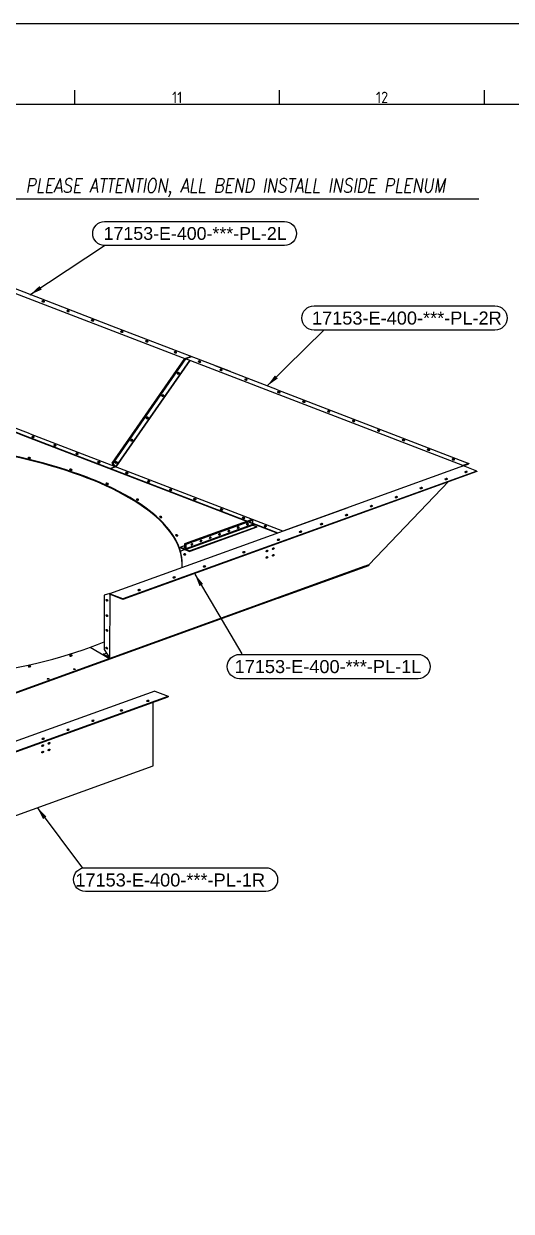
# Model space of a CAD drawing. Header units: millimetres. Extents: x 517777 to 536338, y -327622 to -292910.
# Drawn here: x 529228 to 531896, y -299404 to -292910 of the extents above; entities that cross this region are included whole.
import ezdxf
from ezdxf.enums import TextEntityAlignment as Align

# ---------------------------------------------------------------- set-up
doc = ezdxf.new("R2010")
doc.units = ezdxf.units.MM
doc.linetypes.add('CENTER', pattern=[50.8, 31.75, -6.35, 6.35, -6.35])
for name, color, linetype in [('2', 3, 'CENTER'), ('3-TEXT', 7, 'Continuous'), ('CADRE', 5, 'Continuous'), ('KADR', 7, 'Continuous')]:
    doc.layers.add(name, color=color, linetype=linetype)
doc.styles.add('ISO Proportional', font='isocp.shx')
doc.styles.add('ROMANS', font='ROMANS.shx', dxfattribs={"width": 0.9})
doc.styles.add('sAMMM', font='swissl.ttf', dxfattribs={"height": 30})
doc.styles.add('style10', font='swissl.ttf', dxfattribs={"height": 40})
doc.dimstyles.new('1', dxfattribs={"dimtxt": 40, "dimasz": 15, "dimexe": 1.25, "dimexo": 1, "dimgap": 10, "dimtad": 1, "dimdec": 7, "dimdsep": 46, "dimtxsty": 'sAMMM', "dimcen": 2.5, "dimclrd": 8, "dimclre": 8, "dimclrt": 6, "dimadec": 0, "dimazin": 0, "dimtfac": 1, "dimtdec": 7, "dimtmove": 0, "dimatfit": 3, "dimfxl": 1, "dimarcsym": 0})
doc.dimstyles.get("Standard").update_dxf_attribs({"dimtxt": 0.18, "dimasz": 0.18, "dimexe": 0.18, "dimexo": 0.0625, "dimgap": 0.09, "dimtad": 0, "dimtih": 1, "dimtoh": 1, "dimdec": 4, "dimzin": 0, "dimdsep": 46, "dimtxsty": 'Standard', "dimcen": 0.09, "dimadec": 0, "dimazin": 0, "dimtfac": 1, "dimtdec": 4, "dimtofl": 0, "dimtmove": 0, "dimatfit": 3, "dimfxl": 1, "dimtolj": 1, "dimtzin": 0, "dimarcsym": 0})

# ---------------------------------------------------------------- blocks, each defined once
blk = doc.blocks.new('KADR')
at = {"layer": 'CADRE', "color": 2}
for p, q in [((234746.5, 8136.1), (234746.5, 8233.3)), ((236141.9, 8136.1), (236141.9, 8233.3)), ((237537.3, 8136.1), (237537.3, 8233.3))]:
    blk.add_line(p, q, dxfattribs=at)
at = {"layer": 'CADRE', "color": 1}
blk.add_lwpolyline([(220145.5, -7651), (243248.6, -7651), (243248.6, 8686.2), (220145.5, 8686.2)], close=True, dxfattribs=at)
at = {"layer": 'CADRE'}
blk.add_lwpolyline([(220695.6, -7100.9), (242698.5, -7100.9), (242698.5, 8136.1), (220695.6, 8136.1)], close=True, dxfattribs=at)
at = {"layer": 'CADRE', "color": 2, "style": 'ISO Proportional'}
for s, p in [('11', (235444.2, 8184.7)), ('12', (236839.6, 8184.7))]:
    blk.add_text(s, height=77.79, dxfattribs=at).set_placement(p, align=Align.MIDDLE)

msp = doc.modelspace()

# ---------------------------------------------------------------- linework, layer by layer
at = {"color": 2, "extrusion": (0.012987, 0.927814, 0.372818)}
for p, q in [((528605.69, -294162.17, 49529.68), (530119.73, -294744.68, 49529.68)), ((529709.97, -294562.63, 49529.68), (528640.79, -294151.28, 49529.68)), ((529329.04, -294429.08, 49529.68), (529332.31, -294430.34, 49529.68)), ((529336.64, -294429.19, 49529.68), (529339.91, -294430.45, 49529.68)), ((529339.95, -294427.59, 49529.68), (529336.68, -294426.33, 49529.68)), ((529465.11, -294481.44, 49529.68), (529468.39, -294482.7, 49529.68)), ((529472.71, -294481.54, 49529.68), (529475.98, -294482.8, 49529.68)), ((529476.02, -294479.94, 49529.68), (529472.75, -294478.68, 49529.68)), ((529599.17, -294533.01, 49529.68), (529602.44, -294534.27, 49529.68)), ((529606.76, -294533.12, 49529.68), (529610.04, -294534.38, 49529.68)), ((529610.08, -294531.51, 49529.68), (529606.8, -294530.25, 49529.68)), ((530358.88, -294812.28, 49529.68), (529709.97, -294562.63, 49529.68)), ((529759.9, -294594.85, 49529.68), (529763.17, -294596.11, 49529.68)), ((529767.49, -294594.96, 49529.68), (529770.77, -294596.21, 49529.68)), ((529770.81, -294593.35, 49529.68), (529767.53, -294592.09, 49529.68)), ((529896.3, -294647.33, 49529.68), (529899.58, -294648.59, 49529.68)), ((529903.9, -294647.44, 49529.68), (529907.17, -294648.69, 49529.68)), ((529907.21, -294645.83, 49529.68), (529903.94, -294644.57, 49529.68)), ((529711.49, -295312.25, 49529.68), (530109.81, -294740.86, 49529.68)), ((530111.99, -294741.7, 49529.68), (529713.67, -295313.09, 49529.68)), ((529713.67, -295313.09, 49529.68), (530111.99, -294741.7, 49529.68)), ((530114.17, -294742.54, 49529.68), (529715.86, -295313.93, 49529.68)), ((530135.09, -294750.58, 49529.68), (529729.65, -295332.19, 49529.68)), ((530137.27, -294751.42, 49529.68), (529731.84, -295333.03, 49529.68)), ((530052.63, -294707.47, 49529.68), (530055.9, -294708.73, 49529.68)), ((530060.22, -294707.58, 49529.68), (530063.5, -294708.84, 49529.68)), ((530063.54, -294705.97, 49529.68), (530060.26, -294704.72, 49529.68)), ((530109.81, -294740.86, 49529.68), (530142.53, -294729.04, 49529.68)), ((530111.99, -294741.7, 49529.68), (530109.81, -294740.86, 49529.68)), ((530144.71, -294729.88, 49529.68), (530111.99, -294741.7, 49529.68)), ((530111.99, -294741.7, 49529.68), (530144.71, -294729.88, 49529.68)), ((530114.17, -294742.54, 49529.68), (530111.99, -294741.7, 49529.68)), ((530146.89, -294730.72, 49529.68), (530114.17, -294742.54, 49529.68)), ((531631.12, -295326.16, 49529.68), (530119.73, -294744.68, 49529.68)), ((530184.91, -294758.36, 49529.68), (530188.18, -294759.62, 49529.68)), ((530192.5, -294758.47, 49529.68), (530195.77, -294759.73, 49529.68)), ((530195.82, -294756.87, 49529.68), (530192.54, -294755.61, 49529.68)), ((530616.24, -294911.3, 49529.68), (530274.93, -294779.98, 49529.68)), ((530302.51, -294803.61, 49529.68), (530305.78, -294804.87, 49529.68)), ((530310.1, -294803.72, 49529.68), (530313.38, -294804.97, 49529.68)), ((530313.42, -294802.11, 49529.68), (530310.14, -294800.85, 49529.68)), ((530438.92, -294856.09, 49529.68), (530442.19, -294857.35, 49529.68)), ((530446.51, -294856.2, 49529.68), (530449.78, -294857.45, 49529.68)), ((530449.83, -294854.59, 49529.68), (530446.55, -294853.33, 49529.68)), ((530616.24, -294911.3, 49529.68), (531663.84, -295314.34, 49529.68)), ((530622.25, -294926.62, 49529.68), (530618.97, -294925.36, 49529.68)), ((530629.84, -294926.73, 49529.68), (530626.57, -294925.47, 49529.68)), ((530626.61, -294922.61, 49529.68), (530629.88, -294923.87, 49529.68)), ((530758.65, -294979.1, 49529.68), (530755.38, -294977.84, 49529.68)), ((530766.25, -294979.21, 49529.68), (530762.98, -294977.95, 49529.68)), ((530763.02, -294975.09, 49529.68), (530766.29, -294976.35, 49529.68)), ((530899.42, -295027.57, 49529.68), (530902.7, -295028.83, 49529.68)), ((530895.06, -295031.58, 49529.68), (530891.79, -295030.32, 49529.68)), ((530902.66, -295031.69, 49529.68), (530899.38, -295030.43, 49529.68)), ((531031.47, -295084.06, 49529.68), (531028.2, -295082.8, 49529.68)), ((531039.06, -295084.17, 49529.68), (531035.79, -295082.91, 49529.68)), ((531035.83, -295080.05, 49529.68), (531039.1, -295081.31, 49529.68)), ((529238.31, -295166.37, 49529.68), (529084.17, -295107.07, 49529.68)), ((529088.03, -295105.67, 49529.68), (529238.35, -295163.51, 49529.68)), ((529262.87, -295152.61, 49529.68), (529115.3, -295095.83, 49529.68)), ((530645.91, -295684.7, 49529.68), (529265.62, -295153.66, 49529.68)), ((531167.88, -295136.54, 49529.68), (531164.6, -295135.28, 49529.68)), ((531175.47, -295136.65, 49529.68), (531172.2, -295135.39, 49529.68)), ((531172.24, -295132.53, 49529.68), (531175.51, -295133.79, 49529.68)), ((530614.78, -295695.94, 49529.68), (529238.31, -295166.37, 49529.68)), ((529238.35, -295163.51, 49529.68), (530618.64, -295694.55, 49529.68)), ((529273.81, -295169.83, 49529.68), (529277.08, -295171.09, 49529.68)), ((529281.4, -295169.94, 49529.68), (529284.68, -295171.19, 49529.68)), ((529284.72, -295168.33, 49529.68), (529281.44, -295167.07, 49529.68)), ((529393.85, -295216.01, 49529.68), (529397.12, -295217.27, 49529.68)), ((529401.44, -295216.12, 49529.68), (529404.71, -295217.38, 49529.68)), ((529404.76, -295214.51, 49529.68), (529401.48, -295213.25, 49529.68)), ((531304.28, -295189.02, 49529.68), (531301.01, -295187.76, 49529.68)), ((531311.88, -295189.13, 49529.68), (531308.6, -295187.87, 49529.68)), ((531308.64, -295185.01, 49529.68), (531311.92, -295186.27, 49529.68)), ((529253.57, -295285.5, 49529.68), (529257.52, -295286.45, 49529.68)), ((529259.16, -295285.71, 49529.68), (529262.8, -295286.58, 49529.68)), ((529263.16, -295283.08, 49529.68), (529259.21, -295282.13, 49529.68)), ((529513.89, -295262.19, 49529.68), (529517.16, -295263.45, 49529.68)), ((529521.48, -295262.3, 49529.68), (529524.75, -295263.56, 49529.68)), ((529524.79, -295260.7, 49529.68), (529521.52, -295259.44, 49529.68)), ((531440.69, -295241.5, 49529.68), (531437.42, -295240.24, 49529.68)), ((531448.28, -295241.61, 49529.68), (531445.01, -295240.35, 49529.68)), ((531445.05, -295237.49, 49529.68), (531448.32, -295238.75, 49529.68)), ((529480.69, -295349.56, 49529.68), (529484.21, -295350.72, 49529.68)), ((529487.65, -295350.16, 49529.68), (529490.3, -295351.03, 49529.68)), ((529491.22, -295347.75, 49529.68), (529487.7, -295346.58, 49529.68)), ((529633.92, -295308.38, 49529.68), (529637.2, -295309.64, 49529.68)), ((529641.52, -295308.48, 49529.68), (529644.79, -295309.74, 49529.68)), ((529644.83, -295306.88, 49529.68), (529641.56, -295305.62, 49529.68)), ((529702.09, -295344.8, 49529.68), (529702.13, -295341.94, 49529.68)), ((529702.09, -295344.8, 49529.68), (529702.13, -295341.94, 49529.68)), ((529729.4, -295332.09, 49529.68), (529702.13, -295341.94, 49529.68)), ((529702.13, -295341.94, 49529.68), (529729.1, -295332.2, 49529.68)), ((529726.92, -295331.36, 49529.68), (529711.49, -295312.25, 49529.68)), ((529713.67, -295313.09, 49529.68), (529711.49, -295312.25, 49529.68)), ((529713.67, -295313.09, 49529.68), (529729.1, -295332.2, 49529.68)), ((529729.1, -295332.2, 49529.68), (529713.67, -295313.09, 49529.68)), ((529715.86, -295313.93, 49529.68), (529713.67, -295313.09, 49529.68)), ((529715.86, -295313.93, 49529.68), (529731.28, -295333.04, 49529.68)), ((529726.92, -295331.36, 49529.68), (529729.1, -295332.2, 49529.68)), ((529729.1, -295332.2, 49529.68), (529731.28, -295333.04, 49529.68)), ((531635.11, -295327.76, 49529.68), (530646.5, -295684.67, 49529.68)), ((531577.1, -295293.98, 49529.68), (531573.82, -295292.72, 49529.68)), ((531584.69, -295294.09, 49529.68), (531581.42, -295292.83, 49529.68)), ((531581.46, -295289.97, 49529.68), (531584.73, -295291.23, 49529.68)), ((531626.68, -295330.8, 49529.68), (531631.12, -295326.16, 49529.68)), ((531663.84, -295314.34, 49529.68), (531631.12, -295326.16, 49529.68)), ((531634.69, -295327.91, 49529.68), (531634.95, -295327.63, 49529.68)), ((531707.55, -295355.94, 49529.68), (531634.69, -295327.91, 49529.68)), ((531634.97, -295327.62, 49529.68), (531663.8, -295317.21, 49529.68)), ((531663.84, -295314.34, 49529.68), (531663.8, -295317.21, 49529.68)), ((531707.55, -295355.94, 49529.68), (529770.95, -296055.1, 49529.68)), ((531707.55, -295358.81, 49529.68), (529770.95, -296057.98, 49529.68)), ((529786.7, -295367.15, 49529.68), (529789.97, -295368.41, 49529.68)), ((529794.29, -295367.26, 49529.68), (529797.57, -295368.52, 49529.68)), ((529797.61, -295365.66, 49529.68), (529794.33, -295364.4, 49529.68)), ((529906.74, -295413.34, 49529.68), (529910.01, -295414.6, 49529.68)), ((529914.33, -295413.44, 49529.68), (529917.61, -295414.7, 49529.68)), ((529917.65, -295411.84, 49529.68), (529914.37, -295410.58, 49529.68)), ((531116.58, -295868.67, 49529.68), (531553.91, -295411.4, 49529.68)), ((531534.28, -295399.07, 49529.68), (531537.56, -295397.89, 49529.68)), ((531537.52, -295400.76, 49529.68), (531534.29, -295401.92, 49529.68)), ((531545.19, -295400.83, 49529.68), (531541.92, -295402.01, 49529.68)), ((531643.31, -295359.71, 49529.68), (531646.58, -295358.53, 49529.68)), ((531646.54, -295361.39, 49529.68), (531643.31, -295362.56, 49529.68)), ((531654.22, -295361.47, 49529.68), (531650.95, -295362.65, 49529.68)), ((529679.29, -295425.77, 49529.68), (529682.29, -295427.12, 49529.68)), ((529687.45, -295426.84, 49529.68), (529689.19, -295427.62, 49529.68)), ((529690.5, -295424.61, 49529.68), (529687.5, -295423.26, 49529.68)), ((530026.78, -295459.52, 49529.68), (530030.05, -295460.78, 49529.68)), ((530034.37, -295459.63, 49529.68), (530037.64, -295460.89, 49529.68)), ((530037.68, -295458.02, 49529.68), (530034.41, -295456.76, 49529.68)), ((531397.95, -295448.29, 49529.68), (531401.22, -295447.11, 49529.68)), ((531401.18, -295449.98, 49529.68), (531397.95, -295451.14, 49529.68)), ((531408.86, -295450.05, 49529.68), (531405.59, -295451.23, 49529.68)), ((529844.46, -295512.26, 49529.68), (529846.88, -295513.76, 49529.68)), ((529853.62, -295513.85, 49529.68), (529854.59, -295514.45, 49529.68)), ((529856.09, -295511.77, 49529.68), (529853.67, -295510.27, 49529.68)), ((530158.76, -295510.3, 49529.68), (530162.03, -295511.56, 49529.68)), ((530166.36, -295510.4, 49529.68), (530169.63, -295511.66, 49529.68)), ((530169.67, -295508.8, 49529.68), (530166.4, -295507.54, 49529.68)), ((531125.28, -295546.74, 49529.68), (531128.55, -295545.55, 49529.68)), ((531261.62, -295497.52, 49529.68), (531264.89, -295496.33, 49529.68)), ((531264.85, -295499.2, 49529.68), (531261.62, -295500.36, 49529.68)), ((531272.53, -295499.27, 49529.68), (531269.25, -295500.45, 49529.68)), ((531002.03, -295556.13, 49529.68), (529698.09, -296027.07, 49529.68)), ((529972.16, -295606.89, 49529.68), (529973.93, -295608.51, 49529.68)), ((529982.09, -295609.05, 49529.68), (529982.44, -295609.37, 49529.68)), ((529983.91, -295607.08, 49529.68), (529982.14, -295605.47, 49529.68)), ((530308.32, -295567.84, 49529.68), (530305.05, -295566.58, 49529.68)), ((530315.91, -295567.94, 49529.68), (530312.64, -295566.69, 49529.68)), ((530312.68, -295563.82, 49529.68), (530315.95, -295565.08, 49529.68)), ((530432.72, -295610, 49529.68), (530435.99, -295611.26, 49529.68)), ((530988.95, -295595.96, 49529.68), (530992.22, -295594.77, 49529.68)), ((530992.18, -295597.64, 49529.68), (530988.95, -295598.8, 49529.68)), ((530999.86, -295597.71, 49529.68), (530996.59, -295598.89, 49529.68)), ((531128.51, -295548.42, 49529.68), (531125.28, -295549.58, 49529.68)), ((531136.19, -295548.49, 49529.68), (531132.92, -295549.67, 49529.68)), ((530473.3, -295622.52, 49529.68), (530107.6, -295754.55, 49529.68)), ((530476.99, -295623.94, 49529.68), (530111.29, -295755.97, 49529.68)), ((530480.68, -295625.36, 49529.68), (530114.98, -295757.39, 49529.68)), ((530480.68, -295648.27, 49529.68), (530114.98, -295780.3, 49529.68)), ((530481.64, -295651.09, 49529.68), (530115.94, -295783.12, 49529.68)), ((530483.63, -295652.57, 49529.68), (530117.93, -295784.6, 49529.68)), ((530502.89, -295659.99, 49529.68), (530137.19, -295792.01, 49529.68)), ((530502.89, -295663.58, 49529.68), (530137.19, -295795.61, 49529.68)), ((530428.36, -295614.02, 49529.68), (530425.08, -295612.76, 49529.68)), ((530435.95, -295614.13, 49529.68), (530432.68, -295612.87, 49529.68)), ((530491.32, -295648.44, 49529.68), (530482.23, -295651.72, 49529.68)), ((530548.4, -295660.2, 49529.68), (530545.12, -295658.94, 49529.68)), ((530555.2, -295660, 49529.68), (530552.72, -295659.05, 49529.68)), ((530552.76, -295656.19, 49529.68), (530556.03, -295657.45, 49529.68)), ((530852.61, -295645.18, 49529.68), (530855.89, -295644, 49529.68)), ((530855.85, -295646.86, 49529.68), (530852.62, -295648.02, 49529.68)), ((530863.52, -295646.93, 49529.68), (530860.25, -295648.12, 49529.68)), ((530060.31, -295709.02, 49529.68), (530059.23, -295707.33, 49529.68)), ((530069.73, -295706.52, 49529.68), (530070.81, -295708.21, 49529.68)), ((530619.61, -295729.46, 49529.68), (530616.34, -295730.64, 49529.68)), ((530616.34, -295733.48, 49529.68), (530619.57, -295732.32, 49529.68)), ((530623.98, -295733.58, 49529.68), (530627.25, -295732.39, 49529.68)), ((530737.54, -295686.72, 49529.68), (530740.81, -295685.54, 49529.68)), ((530740.77, -295688.4, 49529.68), (530737.54, -295689.57, 49529.68)), ((530748.45, -295688.48, 49529.68), (530745.18, -295689.66, 49529.68)), ((530107.6, -295764.06, 49529.68), (530085.38, -295772.08, 49529.68)), ((530111.29, -295785.65, 49529.68), (530086.64, -295794.55, 49529.68)), ((530430.73, -295797.57, 49529.68), (530427.46, -295798.75, 49529.68)), ((530427.46, -295801.6, 49529.68), (530430.69, -295800.43, 49529.68)), ((530435.1, -295801.69, 49529.68), (530438.37, -295800.5, 49529.68)), ((530103.89, -295812.84, 49529.68), (530103.53, -295811.12, 49529.68)), ((530114.3, -295810.93, 49529.68), (530114.66, -295812.65, 49529.68)), ((530620.47, -296051.39, 49529.68), (531116.6, -295872.27, 49529.68)), ((530621.64, -296047.4, 49529.68), (531116.65, -295868.69, 49529.68)), ((531116.58, -295868.67, 49529.68), (530621.66, -296047.35, 49529.68)), ((531116.65, -295868.69, 49529.68), (531116.58, -295868.67, 49529.68)), ((531116.65, -295868.69, 49529.68), (531116.6, -295872.27, 49529.68)), ((531094.39, -295876.68, 49529.68), (528302.35, -296884.68, 49529.68)), ((531105.87, -295876.09, 49529.68), (528302.37, -296888.24, 49529.68)), ((530049.39, -295935.29, 49529.68), (530046.12, -295936.48, 49529.68)), ((530214.95, -295875.5, 49529.68), (530211.68, -295876.68, 49529.68)), ((530211.68, -295879.53, 49529.68), (530214.91, -295878.36, 49529.68)), ((530219.31, -295879.62, 49529.68), (530222.59, -295878.44, 49529.68)), ((530046.12, -295939.32, 49529.68), (530049.35, -295938.16, 49529.68)), ((530053.76, -295939.41, 49529.68), (530057.03, -295938.23, 49529.68)), ((529699.66, -296026.33, 49529.68), (529667.95, -296034.97, 49529.68)), ((529697.48, -296027.11, 49529.68), (529699.66, -296026.33, 49529.68)), ((529770.95, -296057.98, 49529.68), (529698.05, -296029.94, 49529.68)), ((529770.95, -296055.1, 49529.68), (529698.09, -296027.07, 49529.68)), ((529857.88, -296004.46, 49529.68), (529854.61, -296005.64, 49529.68)), ((529854.61, -296008.49, 49529.68), (529857.84, -296007.32, 49529.68)), ((529862.25, -296008.58, 49529.68), (529865.52, -296007.4, 49529.68)), ((529484.87, -296362.97, 49529.68), (529481.35, -296364.05, 49529.68)), ((529482.22, -296367.34, 49529.68), (529484.82, -296366.55, 49529.68)), ((529488.37, -296367.19, 49529.68), (529491.89, -296366.11, 49529.68)), ((529698.37, -296380.68, 49529.68), (529662.75, -296360.31, 49529.68)), ((529682.16, -296353.3, 49529.68), (529662.79, -296357.44, 49529.68)), ((529698.41, -296377.82, 49529.68), (529662.79, -296357.44, 49529.68)), ((529258.27, -296421.83, 49529.68), (529254.32, -296422.68, 49529.68)), ((529254.63, -296426.18, 49529.68), (529258.22, -296425.41, 49529.68)), ((529259.97, -296426.18, 49529.68), (529263.92, -296425.33, 49529.68)), ((529946.29, -296558.67, 49529.68), (528326.93, -297143.66, 49529.68)), ((528399.78, -297171.7, 49529.68), (530019.15, -296586.7, 49529.68)), ((529946.29, -296558.67, 49529.68), (530019.15, -296586.7, 49529.68)), ((528400.2, -297174.74, 49529.68), (530019.15, -296589.89, 49529.68)), ((529905.79, -296610.46, 49529.68), (529902.51, -296611.64, 49529.68)), ((529902.52, -296614.49, 49529.68), (529905.75, -296613.32, 49529.68)), ((529910.15, -296614.58, 49529.68), (529913.42, -296613.4, 49529.68)), ((529935.8, -296967.85, 49529.68), (529936.69, -296616.47, 49529.68)), ((529760.89, -296662.86, 49529.68), (529757.61, -296664.04, 49529.68)), ((529757.62, -296666.89, 49529.68), (529760.85, -296665.73, 49529.68)), ((529765.25, -296666.98, 49529.68), (529768.52, -296665.8, 49529.68)), ((529468.53, -296768.45, 49529.68), (529465.25, -296769.63, 49529.68)), ((529465.26, -296772.48, 49529.68), (529468.49, -296771.31, 49529.68)), ((529472.89, -296772.57, 49529.68), (529476.17, -296771.39, 49529.68)), ((529604.86, -296719.23, 49529.68), (529601.59, -296720.41, 49529.68)), ((529601.59, -296723.26, 49529.68), (529604.82, -296722.09, 49529.68)), ((529609.23, -296723.35, 49529.68), (529612.5, -296722.16, 49529.68)), ((529332.15, -296817.68, 49529.68), (529328.88, -296818.86, 49529.68)), ((529328.88, -296821.71, 49529.68), (529332.11, -296820.55, 49529.68)), ((529336.52, -296821.8, 49529.68), (529339.79, -296820.62, 49529.68)), ((528653.2, -297431.85, 49529.68), (529935.8, -296967.85, 49529.68))]:
    msp.add_line(p, q, dxfattribs=at)
at = {"color": 2}
for p, q in [((531707.55, -295355.94, 49529.68), (531707.55, -295358.81, 49529.68)), ((530473.3, -295622.52, 49529.68), (530480.68, -295625.36, 49529.68)), ((530480.68, -295625.36, 49529.68), (530480.68, -295648.27, 49529.68)), ((530483.63, -295652.57, 49529.68), (530502.89, -295659.99, 49529.68)), ((530502.89, -295663.58, 49529.68), (530502.89, -295659.99, 49529.68)), ((530085.38, -295772.08, 49529.68), (530085.38, -295775.68, 49529.68)), ((530085.38, -295775.68, 49529.68), (530085.38, -295772.08, 49529.68)), ((530085.38, -295775.68, 49529.68), (530085.38, -295772.08, 49529.68)), ((530085.38, -295772.08, 49529.68), (530101.33, -295778.22, 49529.68)), ((530085.38, -295775.68, 49529.68), (530137.19, -295795.61, 49529.68)), ((530086.64, -295794.55, 49529.68), (530086.64, -295798.14, 49529.68)), ((530114.98, -295757.39, 49529.68), (530107.6, -295754.55, 49529.68)), ((530107.6, -295754.55, 49529.68), (530107.6, -295773.92, 49529.68)), ((530111.29, -295755.97, 49529.68), (530111.29, -295785.65, 49529.68)), ((530114.98, -295757.39, 49529.68), (530114.98, -295780.3, 49529.68)), ((530117.93, -295784.6, 49529.68), (530137.19, -295792.01, 49529.68)), ((530137.19, -295795.61, 49529.68), (530137.19, -295792.01, 49529.68)), ((529770.95, -296055.1, 49529.68), (529770.95, -296057.98, 49529.68)), ((529591.85, -296319.76, 49529.68), (529698.37, -296380.68, 49529.68)), ((529662.75, -296360.31, 49529.68), (529662.79, -296357.44, 49529.68)), ((529698.37, -296380.68, 49529.68), (529698.3, -296384.27, 49529.68)), ((529698.37, -296380.68, 49529.68), (529698.41, -296377.82, 49529.68)), ((530019.15, -296586.7, 49529.68), (530019.15, -296589.89, 49529.68))]:
    msp.add_line(p, q, dxfattribs=at)
at = {"color": 2, "extrusion": (-0.249664, 0.893686, 0.372818)}
for p, q in [((529667.95, -296034.97, 49529.68), (529667.77, -296331.47, 49529.68)), ((529698.51, -296027.24, 49529.68), (529698.33, -296377.82, 49529.68)), ((529667.77, -296331.47, 49529.68), (529698.33, -296377.82, 49529.68))]:
    msp.add_line(p, q, dxfattribs=at)
at = {"color": 2}
for centre, start, end in [((530485.29, -295648.27, 49529.68), 180, 248.956665), ((530102.99, -295773.92, 49529.68), 248.956665, 0), ((530119.58, -295780.3, 49529.68), 180, 248.956665)]:
    msp.add_arc(centre, 4.61, start, end, dxfattribs=at)
for centre, major_axis, ratio, start_param, end_param in [((529332.86, -294427.71, 49529.68), (-5.4, 0.08), 0.3728176, 3.9324779, 7.0740706), ((529332.82, -294430.57, 49529.68), (-5.4, 0.08), 0.3728176, 3.9324779, 5.4921046), ((529336.13, -294428.97, 49529.68), (5.4, -0.08), 0.3728176, 3.9324779, 7.0740706), ((529468.93, -294480.06, 49529.68), (-5.4, 0.08), 0.3728176, 3.9324779, 7.0740706), ((529468.89, -294482.92, 49529.68), (-5.4, 0.08), 0.3728176, 3.9324779, 5.4921046), ((529472.21, -294481.32, 49529.68), (5.4, -0.08), 0.3728176, 3.9324779, 7.0740706), ((529602.98, -294531.63, 49529.68), (-5.4, 0.08), 0.3728176, 3.9324779, 7.0740706), ((529602.94, -294534.5, 49529.68), (-5.4, 0.08), 0.3728176, 3.9324779, 5.4921046), ((529606.26, -294532.89, 49529.68), (5.4, -0.08), 0.3728176, 3.9324779, 7.0740706), ((529763.71, -294593.47, 49529.68), (-5.4, 0.08), 0.3728176, 3.9324779, 7.0740706), ((529763.67, -294596.33, 49529.68), (-5.4, 0.08), 0.3728176, 3.9324779, 5.4921046), ((529766.99, -294594.73, 49529.68), (5.4, -0.08), 0.3728176, 3.9324779, 7.0740706), ((529900.12, -294645.95, 49529.68), (-5.4, 0.08), 0.3728176, 3.9324779, 7.0740706), ((529900.08, -294648.81, 49529.68), (-5.4, 0.08), 0.3728176, 3.9324779, 5.4921046), ((529903.4, -294647.21, 49529.68), (5.4, -0.08), 0.3728176, 3.9324779, 7.0740706), ((530056.45, -294706.09, 49529.68), (-5.4, 0.08), 0.3728176, 3.9324779, 7.0740706), ((530056.41, -294708.96, 49529.68), (-5.4, 0.08), 0.3728176, 3.9324779, 5.4921046), ((530059.72, -294707.35, 49529.68), (5.4, -0.08), 0.3728176, 3.9324779, 7.0740706), ((530188.72, -294756.98, 49529.68), (-5.4, 0.08), 0.3728176, 3.9324779, 7.0740706), ((530188.68, -294759.85, 49529.68), (-5.4, 0.08), 0.3728176, 3.9324779, 5.4921046), ((530192, -294758.24, 49529.68), (5.4, -0.08), 0.3728176, 3.9324779, 7.0740706), ((530070.74, -294819.74, 49529.68), (1.94, 5.04), 0.6525176, 3.479806, 5.944972), ((530072.92, -294820.58, 49529.68), (1.94, 5.04), 0.6525176, 3.479806, 5.944972), ((530306.33, -294802.23, 49529.68), (-5.4, 0.08), 0.3728176, 3.9324779, 7.0740706), ((530306.29, -294805.09, 49529.68), (-5.4, 0.08), 0.3728176, 3.9324779, 5.4921046), ((530309.6, -294803.49, 49529.68), (5.4, -0.08), 0.3728176, 3.9324779, 7.0740706), ((530442.73, -294854.71, 49529.68), (-5.4, 0.08), 0.3728176, 3.9324779, 7.0740706), ((530442.69, -294857.57, 49529.68), (-5.4, 0.08), 0.3728176, 3.9324779, 5.4921046), ((530446.01, -294855.97, 49529.68), (5.4, -0.08), 0.3728176, 3.9324779, 7.0740706), ((529985.72, -294941.71, 49529.68), (1.94, 5.04), 0.6525176, 3.479806, 5.944972), ((529987.9, -294942.55, 49529.68), (1.94, 5.04), 0.6525176, 3.479806, 5.944972), ((530622.79, -294923.98, 49529.68), (-5.4, 0.08), 0.3728176, 3.9324779, 7.0740706), ((530622.75, -294926.85, 49529.68), (-5.4, 0.08), 0.3728176, 3.9324779, 5.4921046), ((530626.07, -294925.24, 49529.68), (5.4, -0.08), 0.3728176, 3.9324779, 7.0740706), ((530759.2, -294976.46, 49529.68), (-5.4, 0.08), 0.3728176, 3.9324779, 7.0740706), ((530759.16, -294979.33, 49529.68), (-5.4, 0.08), 0.3728176, 3.9324779, 5.4921046), ((530762.47, -294977.72, 49529.68), (5.4, -0.08), 0.3728176, 3.9324779, 7.0740706), ((530895.61, -295028.94, 49529.68), (-5.4, 0.08), 0.3728176, 3.9324779, 7.0740706), ((529900.7, -295063.67, 49529.68), (1.94, 5.04), 0.6525176, 3.479806, 5.944972), ((529902.88, -295064.51, 49529.68), (1.94, 5.04), 0.6525176, 3.479806, 5.944972), ((530895.57, -295031.81, 49529.68), (-5.4, 0.08), 0.3728176, 3.9324779, 5.4921046), ((530898.88, -295030.2, 49529.68), (5.4, -0.08), 0.3728176, 3.9324779, 7.0740706), ((531032.01, -295081.42, 49529.68), (-5.4, 0.08), 0.3728176, 3.9324779, 7.0740706), ((531031.97, -295084.29, 49529.68), (-5.4, 0.08), 0.3728176, 3.9324779, 5.4921046), ((531035.29, -295082.68, 49529.68), (5.4, -0.08), 0.3728176, 3.9324779, 7.0740706), ((528322.18, -295842.94, 49529.68), (-1773.1, 24.82, 0), 0.3728176, -3.1658207, -1.2277854), ((531168.42, -295133.9, 49529.68), (-5.4, 0.08), 0.3728176, 3.9324779, 7.0740706), ((531168.38, -295136.77, 49529.68), (-5.4, 0.08), 0.3728176, 3.9324779, 5.4921046), ((531171.69, -295135.16, 49529.68), (5.4, -0.08), 0.3728176, 3.9324779, 7.0740706), ((528322.25, -295842.97, 49529.68), (1773.1, -24.82, 0), 0.3728176, 0.3201606, 1.2616648), ((529277.63, -295168.45, 49529.68), (-5.4, 0.08), 0.3728176, 3.9324779, 7.0740706), ((529277.59, -295171.31, 49529.68), (-5.4, 0.08), 0.3728176, 3.9324779, 5.4921046), ((529279.22, -295171.94, 49529.68), (5.4, -0.08), 0.3728176, 0.3542301, 2.350512), ((529280.9, -295169.71, 49529.68), (5.4, -0.08), 0.3728176, 3.9324779, 7.0740706), ((529397.66, -295214.63, 49529.68), (-5.4, 0.08), 0.3728176, 3.9324779, 7.0740706), ((529397.62, -295217.5, 49529.68), (-5.4, 0.08), 0.3728176, 3.9324779, 5.4921046), ((529399.26, -295218.13, 49529.68), (5.4, -0.08), 0.3728176, 0.3542301, 2.350512), ((529400.94, -295215.89, 49529.68), (5.4, -0.08), 0.3728176, 3.9324779, 7.0740706), ((529815.68, -295185.63, 49529.68), (1.94, 5.04), 0.6525176, 3.479806, 5.944972), ((529817.86, -295186.47, 49529.68), (1.94, 5.04), 0.6525176, 3.479806, 5.944972), ((531304.83, -295186.39, 49529.68), (-5.4, 0.08), 0.3728176, 3.9324779, 7.0740706), ((531304.79, -295189.25, 49529.68), (-5.4, 0.08), 0.3728176, 3.9324779, 5.4921046), ((531308.1, -295187.64, 49529.68), (5.4, -0.08), 0.3728176, 3.9324779, 7.0740706), ((528322.2, -295846.55, 49529.68), (-1773.1, 24.82, 0), 0.3728176, 3.4617533, 4.4032574), ((529256.39, -295283.81, 49529.68), (-5.4, 0.08), 0.3728176, 4.1680974, 7.30969), ((529256.34, -295287.39, 49529.68), (-5.4, 0.08), 0.3728176, 4.1680974, 5.1910076), ((529260.34, -295284.76, 49529.68), (5.4, -0.08), 0.3728176, 4.1680974, 7.30969), ((529517.7, -295260.82, 49529.68), (-5.4, 0.08), 0.3728176, 3.9324779, 7.0740706), ((529517.66, -295263.68, 49529.68), (-5.4, 0.08), 0.3728176, 3.9324779, 5.4921046), ((529519.3, -295264.31, 49529.68), (5.4, -0.08), 0.3728176, 0.3542301, 2.350512), ((529520.98, -295262.07, 49529.68), (5.4, -0.08), 0.3728176, 3.9324779, 7.0740706), ((531441.23, -295238.87, 49529.68), (-5.4, 0.08), 0.3728176, 3.9324779, 7.0740706), ((531441.19, -295241.73, 49529.68), (-5.4, 0.08), 0.3728176, 3.9324779, 5.4921046), ((531444.51, -295240.12, 49529.68), (5.4, -0.08), 0.3728176, 3.9324779, 7.0740706), ((529484.2, -295348.07, 49529.68), (-5.4, 0.08), 0.3728176, 4.0110177, 7.1526104), ((529484.15, -295351.65, 49529.68), (-5.4, 0.08), 0.3728176, 4.0110177, 5.215526), ((529487.72, -295349.23, 49529.68), (5.4, -0.08), 0.3728176, 4.0110177, 7.1526104), ((529637.74, -295307, 49529.68), (-5.4, 0.08), 0.3728176, 3.9324779, 7.0740706), ((529637.7, -295309.86, 49529.68), (-5.4, 0.08), 0.3728176, 3.9324779, 5.4921046), ((529639.34, -295310.49, 49529.68), (5.4, -0.08), 0.3728176, 0.3542301, 2.350512), ((529641.01, -295308.26, 49529.68), (5.4, -0.08), 0.3728176, 3.9324779, 7.0740706), ((529730.66, -295307.59, 49529.68), (1.94, 5.04), 0.6525176, 3.479806, 5.944972), ((529732.84, -295308.43, 49529.68), (1.94, 5.04), 0.6525176, 3.479806, 5.944972), ((531577.64, -295291.35, 49529.68), (-5.4, 0.08), 0.3728176, 3.9324779, 7.0740706), ((531577.6, -295294.21, 49529.68), (-5.4, 0.08), 0.3728176, 3.9324779, 5.4921046), ((531580.91, -295292.6, 49529.68), (5.4, -0.08), 0.3728176, 3.9324779, 7.0740706), ((528322.18, -295842.94, 49529.68), (-1773.1, 24.82, 0), 0.3728176, 3.1171693, 3.9324505), ((529790.52, -295365.78, 49529.68), (-5.4, 0.08), 0.3728176, 3.9324779, 7.0740706), ((529790.48, -295368.64, 49529.68), (-5.4, 0.08), 0.3728176, 3.9324779, 5.4921046), ((529792.11, -295369.27, 49529.68), (5.4, -0.08), 0.3728176, 0.3542301, 2.350512), ((529793.79, -295367.04, 49529.68), (5.4, -0.08), 0.3728176, 3.9324779, 7.0740706), ((529910.56, -295411.96, 49529.68), (-5.4, 0.08), 0.3728176, 3.9324779, 7.0740706), ((529910.51, -295414.82, 49529.68), (-5.4, 0.08), 0.3728176, 3.9324779, 5.4921046), ((529912.15, -295415.45, 49529.68), (5.4, -0.08), 0.3728176, 0.3542301, 2.350512), ((529913.83, -295413.22, 49529.68), (5.4, -0.08), 0.3728176, 3.9324779, 7.0740706), ((531538.1, -295400.54, 49529.68), (-5.4, 0.08), 0.3728176, 5.5032742, 8.6448669), ((531541.33, -295402.23, 49529.68), (-5.4, 0.08), 0.3728176, 3.932611, 5.5032742), ((531541.37, -295399.36, 49529.68), (5.4, -0.08), 0.3728176, 5.5032742, 8.6448669), ((531647.13, -295361.18, 49529.68), (-5.4, 0.08), 0.3728176, 5.5032742, 8.6448669), ((531650.36, -295362.86, 49529.68), (-5.4, 0.08), 0.3728176, 3.932611, 5.5032742), ((531650.4, -295360, 49529.68), (5.4, -0.08), 0.3728176, 5.5032742, 8.6448669), ((529683.39, -295424.52, 49529.68), (-5.4, 0.08), 0.3728176, 3.8539381, 6.9955307), ((529683.34, -295428.1, 49529.68), (5.4, -0.08), 0.3728176, 0.7123454, 2.1204466), ((529686.4, -295425.86, 49529.68), (5.4, -0.08), 0.3728176, 3.8539381, 6.9955307), ((530030.59, -295458.14, 49529.68), (-5.4, 0.08), 0.3728176, 3.9324779, 7.0740706), ((530030.55, -295461, 49529.68), (-5.4, 0.08), 0.3728176, 3.9324779, 5.4921046), ((530032.19, -295461.63, 49529.68), (5.4, -0.08), 0.3728176, 0.3542301, 2.350512), ((530033.87, -295459.4, 49529.68), (5.4, -0.08), 0.3728176, 3.9324779, 7.0740706), ((531401.77, -295449.76, 49529.68), (-5.4, 0.08), 0.3728176, 5.5032742, 8.6448669), ((531405, -295451.45, 49529.68), (-5.4, 0.08), 0.3728176, 3.932611, 5.5032742), ((531405.04, -295448.58, 49529.68), (5.4, -0.08), 0.3728176, 5.5032742, 8.6448669), ((529849.07, -295511.26, 49529.68), (-5.4, 0.08), 0.3728176, 3.6968585, 6.8384511), ((529849.02, -295514.84, 49529.68), (5.4, -0.08), 0.3728176, 0.5552658, 2.1889107), ((529851.49, -295512.76, 49529.68), (5.4, -0.08), 0.3728176, 3.6968585, 6.8384511), ((530162.58, -295508.92, 49529.68), (-5.4, 0.08), 0.3728176, 3.9324779, 7.0740706), ((530162.54, -295511.78, 49529.68), (-5.4, 0.08), 0.3728176, 3.9324779, 5.4921046), ((530164.17, -295512.41, 49529.68), (5.4, -0.08), 0.3728176, 0.3542301, 2.350512), ((530165.85, -295510.18, 49529.68), (5.4, -0.08), 0.3728176, 3.9324779, 7.0740706), ((531129.1, -295548.21, 49529.68), (-5.4, 0.08), 0.3728176, 5.5032742, 8.6448669), ((531132.37, -295547.02, 49529.68), (5.4, -0.08), 0.3728176, 5.5032742, 8.6448669), ((531265.43, -295498.98, 49529.68), (-5.4, 0.08), 0.3728176, 5.5032742, 8.6448669), ((531268.67, -295500.67, 49529.68), (-5.4, 0.08), 0.3728176, 3.932611, 5.5032742), ((531268.71, -295497.8, 49529.68), (5.4, -0.08), 0.3728176, 5.5032742, 8.6448669), ((529977.15, -295606.18, 49529.68), (-5.4, 0.08), 0.3728176, 3.5397788, 6.6813715), ((529977.1, -295609.76, 49529.68), (5.4, -0.08), 0.3728176, 0.3981862, 2.2848799), ((529978.92, -295607.8, 49529.68), (5.4, -0.08), 0.3728176, 3.5397788, 6.6813715), ((530308.86, -295565.2, 49529.68), (-5.4, 0.08), 0.3728176, 3.9324779, 7.0740706), ((530308.82, -295568.06, 49529.68), (-5.4, 0.08), 0.3728176, 3.9324779, 5.4921046), ((530310.46, -295568.69, 49529.68), (-5.4, 0.08), 0.3728176, 3.4958228, 5.4921046), ((530312.14, -295566.46, 49529.68), (5.4, -0.08), 0.3728176, 3.9324779, 7.0740706), ((530428.9, -295611.38, 49529.68), (-5.4, 0.08), 0.3728176, 3.9324779, 7.0740706), ((530428.86, -295614.25, 49529.68), (-5.4, 0.08), 0.3728176, 3.9324779, 5.4921046), ((530432.18, -295612.64, 49529.68), (5.4, -0.08), 0.3728176, 3.9324779, 7.0740706), ((530992.77, -295597.43, 49529.68), (-5.4, 0.08), 0.3728176, 5.5032742, 8.6448669), ((530996, -295599.11, 49529.68), (-5.4, 0.08), 0.3728176, 3.932611, 5.5032742), ((530996.04, -295596.24, 49529.68), (5.4, -0.08), 0.3728176, 5.5032742, 8.6448669), ((531132.33, -295549.89, 49529.68), (-5.4, 0.08), 0.3728176, 3.932611, 5.5032742), ((528322.2, -295846.55, 49529.68), (1773.1, -24.82, 0), 0.3728176, 0.0098823, 0.3201058), ((528322.25, -295842.97, 49529.68), (-1773.1, 24.82, 0), 0.3728176, 3.1174447, 3.4616984), ((530397.28, -295663.23, 49529.68), (1.94, 5.04), 0.6525176, 3.8672192, 5.2267639), ((530399.47, -295664.07, 49529.68), (-1.94, -5.04), 0.6525176, 0.3382133, 2.0851712), ((530399.47, -295664.07, 49529.68), (1.94, 5.04), 0.6525176, 3.479806, 5.2267639), ((530397.28, -295663.23, 49529.68), (1.94, 5.04), 0.6525176, 5.2267639, 5.5575587), ((530399.47, -295664.07, 49529.68), (-1.94, -5.04), 0.6525176, 2.0851712, 2.8033793), ((530399.47, -295664.07, 49529.68), (1.94, 5.04), 0.6525176, 5.2267639, 5.944972), ((530430.5, -295614.88, 49529.68), (-5.4, 0.08), 0.3728176, 3.4958228, 5.4921046), ((530448.12, -295644.88, 49529.68), (1.94, 5.04), 0.6525176, 3.8672192, 5.2267639), ((530450.3, -295645.72, 49529.68), (-1.94, -5.04), 0.6525176, 0.3382133, 2.0851712), ((530450.3, -295645.72, 49529.68), (1.94, 5.04), 0.6525176, 3.479806, 5.2267639), ((530448.12, -295644.88, 49529.68), (1.94, 5.04), 0.6525176, 5.2267639, 5.5575587), ((530450.3, -295645.72, 49529.68), (-1.94, -5.04), 0.6525176, 2.0851712, 2.8033793), ((530450.3, -295645.72, 49529.68), (1.94, 5.04), 0.6525176, 5.2267639, 5.944972), ((530548.94, -295657.57, 49529.68), (-5.4, 0.08), 0.3728176, 3.9324779, 7.0740706), ((530548.9, -295660.43, 49529.68), (-5.4, 0.08), 0.3728176, 3.9324779, 5.4921046), ((530550.54, -295661.06, 49529.68), (-5.4, 0.08), 0.3728176, 3.7103349, 5.4921046), ((530552.21, -295658.83, 49529.68), (5.4, -0.08), 0.3728176, 3.9324779, 4.8463627), ((530552.21, -295658.83, 49529.68), (5.4, -0.08), 0.3728176, 6.1601858, 7.0740706), ((530856.43, -295646.65, 49529.68), (-5.4, 0.08), 0.3728176, 5.5032742, 8.6448669), ((530859.67, -295648.33, 49529.68), (-5.4, 0.08), 0.3728176, 3.932611, 5.5032742), ((530859.71, -295645.46, 49529.68), (5.4, -0.08), 0.3728176, 5.5032742, 8.6448669), ((530064.48, -295706.93, 49529.68), (5.4, -0.08), 0.3728176, 0.2411065, 3.3826992), ((530065.56, -295708.62, 49529.68), (-5.4, 0.08), 0.3728176, 0.2411065, 3.3826992), ((530064.43, -295710.5, 49529.68), (-5.4, 0.08), 0.3728176, 3.433243, 5.565157), ((530193.94, -295736.64, 49529.68), (1.94, 5.04), 0.6525176, 3.8672192, 5.2267639), ((530196.12, -295737.48, 49529.68), (-1.94, -5.04), 0.6525176, 0.3382133, 2.0851712), ((530196.12, -295737.48, 49529.68), (1.94, 5.04), 0.6525176, 3.479806, 5.2267639), ((530193.94, -295736.64, 49529.68), (1.94, 5.04), 0.6525176, 5.2267639, 5.5575587), ((530196.12, -295737.48, 49529.68), (-1.94, -5.04), 0.6525176, 2.0851712, 2.8033793), ((530196.12, -295737.48, 49529.68), (1.94, 5.04), 0.6525176, 5.2267639, 5.944972), ((530244.78, -295718.29, 49529.68), (1.94, 5.04), 0.6525176, 3.8672192, 5.2267639), ((530246.96, -295719.13, 49529.68), (-1.94, -5.04), 0.6525176, 0.3382133, 2.0851712), ((530246.96, -295719.13, 49529.68), (1.94, 5.04), 0.6525176, 3.479806, 5.2267639), ((530244.78, -295718.29, 49529.68), (1.94, 5.04), 0.6525176, 5.2267639, 5.5575587), ((530246.96, -295719.13, 49529.68), (-1.94, -5.04), 0.6525176, 2.0851712, 2.8033793), ((530246.96, -295719.13, 49529.68), (1.94, 5.04), 0.6525176, 5.2267639, 5.944972), ((530295.61, -295699.94, 49529.68), (1.94, 5.04), 0.6525176, 3.8672192, 5.2267639), ((530297.79, -295700.78, 49529.68), (-1.94, -5.04), 0.6525176, 0.3382133, 2.0851712), ((530297.79, -295700.78, 49529.68), (1.94, 5.04), 0.6525176, 3.479806, 5.2267639), ((530295.61, -295699.94, 49529.68), (1.94, 5.04), 0.6525176, 5.2267639, 5.5575587), ((530297.79, -295700.78, 49529.68), (-1.94, -5.04), 0.6525176, 2.0851712, 2.8033793), ((530297.79, -295700.78, 49529.68), (1.94, 5.04), 0.6525176, 5.2267639, 5.944972), ((530346.45, -295681.58, 49529.68), (1.94, 5.04), 0.6525176, 3.8672192, 5.2267639), ((530348.63, -295682.42, 49529.68), (-1.94, -5.04), 0.6525176, 0.3382133, 2.0851712), ((530348.63, -295682.42, 49529.68), (1.94, 5.04), 0.6525176, 3.479806, 5.2267639), ((530346.45, -295681.58, 49529.68), (1.94, 5.04), 0.6525176, 5.2267639, 5.5575587), ((530348.63, -295682.42, 49529.68), (-1.94, -5.04), 0.6525176, 2.0851712, 2.8033793), ((530348.63, -295682.42, 49529.68), (1.94, 5.04), 0.6525176, 5.2267639, 5.944972), ((530620.16, -295732.11, 49529.68), (5.4, -0.08), 0.3728176, 2.3616816, 5.5032742), ((530623.39, -295733.79, 49529.68), (5.4, -0.08), 0.3728176, 0.7910183, 2.3616816), ((530623.43, -295730.92, 49529.68), (-5.4, 0.08), 0.3728176, 2.3616816, 5.5032742), ((530741.36, -295688.19, 49529.68), (-5.4, 0.08), 0.3728176, 5.5032742, 8.6448669), ((530744.59, -295689.87, 49529.68), (-5.4, 0.08), 0.3728176, 3.932611, 5.5032742), ((530744.63, -295687.01, 49529.68), (5.4, -0.08), 0.3728176, 5.5032742, 8.6448669), ((530144.31, -295755.13, 49529.68), (1.94, 5.04), 0.6525176, 3.8672192, 5.2267639), ((530146.49, -295755.97, 49529.68), (-1.94, -5.04), 0.6525176, 0.3382133, 2.0851712), ((530146.49, -295755.97, 49529.68), (1.94, 5.04), 0.6525176, 3.479806, 5.2267639), ((530144.31, -295755.13, 49529.68), (1.94, 5.04), 0.6525176, 5.2267639, 5.5575587), ((530146.49, -295755.97, 49529.68), (-1.94, -5.04), 0.6525176, 2.0851712, 2.8033793), ((530146.49, -295755.97, 49529.68), (1.94, 5.04), 0.6525176, 5.2267639, 5.944972), ((530431.28, -295800.22, 49529.68), (5.4, -0.08), 0.3728176, 2.3616816, 5.5032742), ((530434.51, -295801.9, 49529.68), (5.4, -0.08), 0.3728176, 0.7910183, 2.3616816), ((530434.55, -295799.04, 49529.68), (-5.4, 0.08), 0.3728176, 2.3616816, 5.5032742), ((530557.39, -295790.67, 49529.68), (-3.99, -3.64), 0.659718, 0.3315082, 1.0517075), ((530557.39, -295790.67, 49529.68), (-3.99, -3.64), 0.659718, 1.0517075, 2.8100845), ((530591.85, -295778.23, 49529.68), (-3.99, -3.64), 0.659718, 0.3315082, 1.0517075), ((530591.85, -295778.23, 49529.68), (-3.99, -3.64), 0.659718, 1.0517075, 2.8100845), ((530108.91, -295811.02, 49529.68), (5.4, -0.08), 0.3728176, 0.0840269, 3.2256196), ((530109.28, -295812.75, 49529.68), (-5.4, 0.08), 0.3728176, 0.0840269, 3.2256196), ((530108.86, -295814.6, 49529.68), (-5.4, 0.08), 0.3728176, 3.5455036, 5.723821), ((530557.39, -295826.67, 49529.68), (-3.99, -3.64), 0.659718, 0.3315082, 1.0517075), ((530557.39, -295826.67, 49529.68), (-3.99, -3.64), 0.659718, 1.0517075, 2.8100845), ((530591.85, -295814.23, 49529.68), (-3.99, -3.64), 0.659718, 0.3315082, 1.0517075), ((530591.85, -295814.23, 49529.68), (-3.99, -3.64), 0.659718, 1.0517075, 2.8100845), ((530049.94, -295937.94, 49529.68), (5.4, -0.08), 0.3728176, 2.3616816, 5.5032742), ((530053.21, -295936.76, 49529.68), (-5.4, 0.08), 0.3728176, 2.3616816, 5.5032742), ((530215.49, -295878.15, 49529.68), (5.4, -0.08), 0.3728176, 2.3616816, 5.5032742), ((530218.73, -295879.83, 49529.68), (5.4, -0.08), 0.3728176, 0.7910183, 2.3616816), ((530218.77, -295876.97, 49529.68), (-5.4, 0.08), 0.3728176, 2.3616816, 5.5032742), ((530053.17, -295939.63, 49529.68), (5.4, -0.08), 0.3728176, 0.7910183, 2.3616816), ((529685.16, -296061.67, 49529.68), (-3.19, 4.35), 0.659718, 0.3315082, 1.0517075), ((529685.16, -296061.67, 49529.68), (-3.19, 4.35), 0.659718, 1.0517075, 2.8100845), ((529858.43, -296007.11, 49529.68), (5.4, -0.08), 0.3728176, 2.3616816, 5.5032742), ((529861.66, -296008.79, 49529.68), (5.4, -0.08), 0.3728176, 0.7910183, 2.3616816), ((529861.7, -296005.93, 49529.68), (-5.4, 0.08), 0.3728176, 2.3616816, 5.5032742), ((529685, -296145.15, 49529.68), (-3.19, 4.35), 0.659718, 0.3315082, 1.0517075), ((529685, -296145.15, 49529.68), (-3.19, 4.35), 0.659718, 1.0517075, 2.8100845), ((529684.99, -296226, 49529.68), (-3.19, 4.35), 0.659718, 0.3315082, 1.0517075), ((529684.99, -296226, 49529.68), (-3.19, 4.35), 0.659718, 1.0517075, 2.8100845), ((528322.18, -295842.94, 49529.68), (-1773.1, 24.82, 0), 0.3728176, 1.4545972, 2.4376307), ((529684.21, -296322.71, 49529.68), (-3.19, 4.35), 0.659718, 0.3315082, 1.0517075), ((529684.21, -296322.71, 49529.68), (-3.19, 4.35), 0.659718, 1.0517075, 2.8100845), ((529484.86, -296365.62, 49529.68), (-5.4, 0.08), 0.3728176, 5.4247344, 8.5663271), ((529488.33, -296368.12, 49529.68), (5.4, -0.08), 0.3728176, 1.0650975, 2.2831418), ((529488.38, -296364.54, 49529.68), (5.4, -0.08), 0.3728176, 5.4247344, 8.5663271), ((529257.15, -296424.43, 49529.68), (-5.4, 0.08), 0.3728176, 5.2676548, 8.4092474), ((529261.04, -296427.16, 49529.68), (5.4, -0.08), 0.3728176, 1.0912531, 2.1260621), ((529261.09, -296423.58, 49529.68), (5.4, -0.08), 0.3728176, 5.2676548, 8.4092474), ((529506.64, -296443.29, 49529.68), (5.4, -0.08), 0.3728176, 1.0949206, 2.0466721), ((529361.51, -296495.69, 49529.68), (5.4, -0.08), 0.3728176, 1.0949206, 2.0466721), ((529906.33, -296613.11, 49529.68), (5.4, -0.08), 0.3728176, 2.3616816, 5.5032742), ((529909.56, -296614.79, 49529.68), (5.4, -0.08), 0.3728176, 0.7910183, 2.3616816), ((529909.6, -296611.93, 49529.68), (-5.4, 0.08), 0.3728176, 2.3616816, 5.5032742), ((529761.43, -296665.51, 49529.68), (5.4, -0.08), 0.3728176, 2.3616816, 5.5032742), ((529764.66, -296667.19, 49529.68), (5.4, -0.08), 0.3728176, 0.7910183, 2.3616816), ((529764.7, -296664.33, 49529.68), (-5.4, 0.08), 0.3728176, 2.3616816, 5.5032742), ((529469.07, -296771.1, 49529.68), (5.4, -0.08), 0.3728176, 2.3616816, 5.5032742), ((529472.31, -296772.78, 49529.68), (5.4, -0.08), 0.3728176, 0.7910183, 2.3616816), ((529472.35, -296769.92, 49529.68), (-5.4, 0.08), 0.3728176, 2.3616816, 5.5032742), ((529605.41, -296721.88, 49529.68), (5.4, -0.08), 0.3728176, 2.3616816, 5.5032742), ((529608.64, -296723.56, 49529.68), (5.4, -0.08), 0.3728176, 0.7910183, 2.3616816), ((529608.68, -296720.7, 49529.68), (-5.4, 0.08), 0.3728176, 2.3616816, 5.5032742), ((529332.7, -296820.33, 49529.68), (5.4, -0.08), 0.3728176, 2.3616816, 5.5032742), ((529335.93, -296822.01, 49529.68), (5.4, -0.08), 0.3728176, 0.7910183, 2.3616816), ((529335.97, -296819.15, 49529.68), (-5.4, 0.08), 0.3728176, 2.3616816, 5.5032742), ((529364.83, -296842.82, 49529.68), (-3.99, -3.64), 0.659718, 1.0517075, 2.8100845), ((529330.36, -296855.26, 49529.68), (-3.99, -3.64), 0.659718, 0.3315082, 1.0517075), ((529330.36, -296891.26, 49529.68), (-3.99, -3.64), 0.659718, 0.3315082, 1.0517075), ((529330.36, -296855.26, 49529.68), (-3.99, -3.64), 0.659718, 1.0517075, 2.8100845), ((529330.36, -296891.26, 49529.68), (-3.99, -3.64), 0.659718, 1.0517075, 2.8100845), ((529364.83, -296842.82, 49529.68), (-3.99, -3.64), 0.659718, 0.3315082, 1.0517075), ((529364.83, -296878.82, 49529.68), (-3.99, -3.64), 0.659718, 0.3315082, 1.0517075), ((529364.83, -296878.82, 49529.68), (-3.99, -3.64), 0.659718, 1.0517075, 2.8100845)]:
    msp.add_ellipse(centre, major_axis=major_axis, ratio=ratio, start_param=start_param, end_param=end_param, dxfattribs=at)
for centre, major_axis, ratio in [((530072.92, -294820.58, 49529.68), (-1.94, -5.04), 0.6525176), ((530075.1, -294821.42, 49529.68), (-1.94, -5.04), 0.6525176), ((529987.9, -294942.55, 49529.68), (-1.94, -5.04), 0.6525176), ((529990.08, -294943.39, 49529.68), (-1.94, -5.04), 0.6525176), ((529902.88, -295064.51, 49529.68), (-1.94, -5.04), 0.6525176), ((529905.07, -295065.35, 49529.68), (-1.94, -5.04), 0.6525176), ((529817.86, -295186.47, 49529.68), (-1.94, -5.04), 0.6525176), ((529820.05, -295187.31, 49529.68), (-1.94, -5.04), 0.6525176), ((529732.84, -295308.43, 49529.68), (-1.94, -5.04), 0.6525176), ((529735.03, -295309.27, 49529.68), (-1.94, -5.04), 0.6525176), ((530350.81, -295683.26, 49529.68), (-1.94, -5.04), 0.6525176), ((530401.65, -295664.91, 49529.68), (-1.94, -5.04), 0.6525176), ((530452.48, -295646.56, 49529.68), (-1.94, -5.04), 0.6525176), ((530198.31, -295738.32, 49529.68), (-1.94, -5.04), 0.6525176), ((530249.14, -295719.97, 49529.68), (-1.94, -5.04), 0.6525176), ((530299.98, -295701.62, 49529.68), (-1.94, -5.04), 0.6525176), ((530148.67, -295756.81, 49529.68), (-1.94, -5.04), 0.6525176), ((530558.95, -295792.39, 49529.68), (3.99, 3.64), 0.659718), ((530593.41, -295779.94, 49529.68), (3.99, 3.64), 0.659718), ((530558.95, -295828.39, 49529.68), (3.99, 3.64), 0.659718), ((530593.41, -295815.94, 49529.68), (3.99, 3.64), 0.659718), ((529683.29, -296063.04, 49529.68), (3.19, -4.35), 0.659718), ((529683.13, -296146.53, 49529.68), (3.19, -4.35), 0.659718), ((529683.12, -296227.37, 49529.68), (3.19, -4.35), 0.659718), ((529682.34, -296324.08, 49529.68), (3.19, -4.35), 0.659718), ((529506.69, -296439.71, 49529.68), (-5.4, 0.08), 0.3728176), ((529361.56, -296492.11, 49529.68), (-5.4, 0.08), 0.3728176), ((529366.39, -296844.53, 49529.68), (3.99, 3.64), 0.659718), ((529331.93, -296856.98, 49529.68), (3.99, 3.64), 0.659718), ((529331.93, -296892.98, 49529.68), (3.99, 3.64), 0.659718), ((529366.39, -296880.53, 49529.68), (3.99, 3.64), 0.659718)]:
    msp.add_ellipse(centre, major_axis=major_axis, ratio=ratio, dxfattribs=at)
at = {"layer": '2', "color": 8, "linetype": 'ByBlock'}
for points, elevation in [([(529670.68, -293991.3), (530655.67, -293991.3, -1), (530655.67, -294121.67), (529670.68, -294121.67, -1), (529670.68, -293991.3)], 49529.68), ([(530816.83, -294452.48), (531806.94, -294452.48, -1), (531806.94, -294585.51), (530816.83, -294585.51, -1), (530816.83, -294452.48)], 49529.68), ([(530408.8, -296358.58), (531385.86, -296358.58, -1), (531385.86, -296491.61), (530408.8, -296491.61, -1), (530408.8, -296358.58)], -4952.97), ([(529565.52, -297525.13), (530552.27, -297525.13, -1), (530552.27, -297655.5), (529565.52, -297655.5, -1), (529565.52, -297525.13)], -4853.91)]:
    msp.add_lwpolyline(points, format="xyb", dxfattribs=dict(at, elevation=elevation))

# ---------------------------------------------------------------- block references
at = {"color": 11, "xscale": 0.8033809491331728, "yscale": 0.8033809491331728, "zscale": 0.8033809491331728}
msp.add_blockref('KADR', (340916.66, -299887.95), dxfattribs=at)

# ---------------------------------------------------------------- texts
at = {"layer": '3-TEXT', "color": 2, "style": 'style10'}
for s, height, p in [('17153-E-400-***-PL-2L', 69.725, (530166.2, -294056.54, 49529.68)), ('17153-E-400-***-PL-2R', 71.148, (531324.83, -294519.06, 49529.68)), ('17153-E-400-***-PL-1L', 71.148, (530893.23, -296425.16, -4952.97)), ('17153-E-400-***-PL-1R', 71.148, (530029.62, -297592.23, -4952.97))]:
    msp.add_text(s, height=height, dxfattribs=at).set_placement(p, align=Align.MIDDLE_CENTER)
at = {"layer": 'KADR', "color": 7, "style": 'ROMANS', "oblique": 9, "width": 0.8}
msp.add_text('PLEASE ATTENTION, ALL BEND INSTALL INSIDE PLENUM', height=78.3529, dxfattribs=at).set_placement((530386.27, -293794.21, 76771.01), align=Align.MIDDLE_CENTER)

# ---------------------------------------------------------------- leaders
at = {"lineweight": 0}
msp.add_leader([(528509.76, -294335.82, 49529.68), (529073.22, -293866.49, 49529.68), (531718.33, -293866.49, 49529.68)], dimstyle='Standard', override={"dimtxt": 72, "dimasz": 72, "dimexe": 3, "dimexo": 5, "dimgap": 12, "dimtad": 1, "dimtih": 0, "dimtoh": 0, "dimdec": 0, "dimzin": 8, "dimtxsty": 'ROMANS', "dimcen": 2.5, "dimclrd": 6, "dimclre": 6, "dimclrt": 2, "dimtdec": 0, "dimtofl": 1, "dimatfit": 3, "dimtolj": 0, "dimtzin": 8}, dxfattribs=at)
at = {"color": 0}
for points in [[(529262.32, -294392.08, 49529.68), (529670.68, -294121.67, 49529.68)], [(530560.91, -294890.01, 49529.68), (530870.82, -294585.51, 49529.68)], [(530164.29, -295918.85, 104012.34), (530421.16, -296354.55, 104012.34)], [(529301.46, -297196.24), (529550.05, -297526.99)]]:
    msp.add_leader(points, dimstyle='1', override={"dimtxt": 80, "dimasz": 70, "dimgap": 15, "dimtmove": 1}, dxfattribs=at)

doc.saveas('drawing.dxf')
